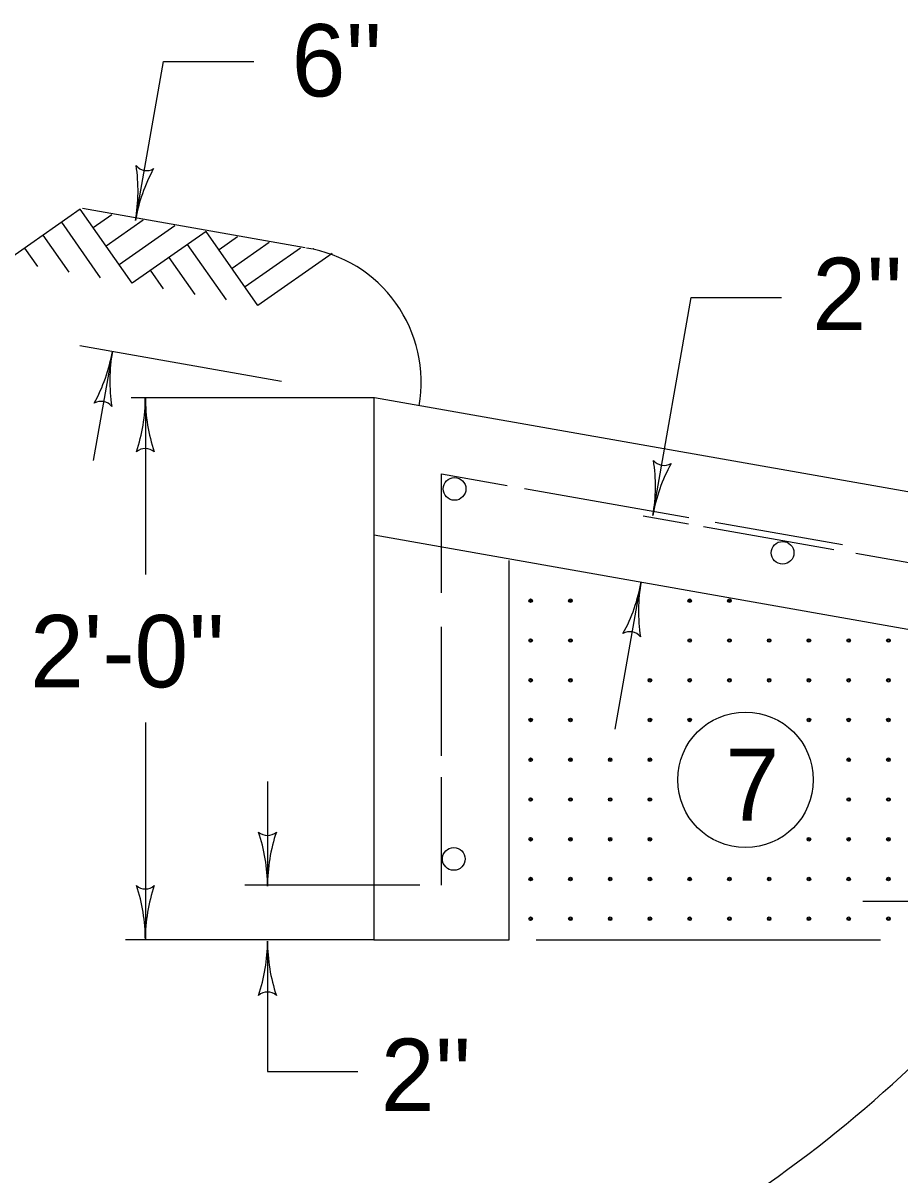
# Model space of a CAD drawing. Extents: x 999 to 1036.9, y 999.3 to 1022.6.
# Drawn here: x 1018.151 to 1020.577, y 1010.112 to 1013.299 of the extents above; entities that cross this region are included whole.
import ezdxf

# ---------------------------------------------------------------- set-up
doc = ezdxf.new("R2010")
doc.units = 0
doc.layers.add('Level 1', color=7, linetype='Continuous')
doc.layers.add('Level 2', color=7, linetype='Continuous')

msp = doc.modelspace()

# ---------------------------------------------------------------- linework, layer by layer
at = {"layer": 'Level 1'}
for p, q in [((1018.4619, 1012.7529), (1018.5396, 1013.1929)), ((1018.5396, 1013.1929), (1018.7896, 1013.1929)), ((1018.3093, 1012.7839), (1018.1045, 1012.6405)), ((1018.4527, 1012.5792), (1018.3093, 1012.7839)), ((1018.9316, 1012.6769), (1018.3153, 1012.7856)), ((1018.3656, 1012.5945), (1018.2581, 1012.7481)), ((1018.3963, 1012.7686), (1018.3452, 1012.7328)), ((1018.4834, 1012.7533), (1018.381, 1012.6815)), ((1018.2786, 1012.6098), (1018.2069, 1012.7123)), ((1018.5704, 1012.7379), (1018.4168, 1012.6303)), ((1018.6575, 1012.7225), (1018.4527, 1012.5792)), ((1018.8009, 1012.5178), (1018.6575, 1012.7225)), ((1018.7138, 1012.5331), (1018.6063, 1012.6867)), ((1018.7446, 1012.7072), (1018.6933, 1012.6713)), ((1018.8317, 1012.6918), (1018.7293, 1012.6201)), ((1018.1916, 1012.6252), (1018.1557, 1012.6764)), ((1018.6268, 1012.5484), (1018.5552, 1012.6508)), ((1018.9187, 1012.6765), (1018.7651, 1012.5689)), ((1019.0058, 1012.6612), (1018.8009, 1012.5178)), ((1018.5398, 1012.5638), (1018.5039, 1012.615)), ((1019.8934, 1011.9369), (1019.9996, 1012.5393)), ((1019.9996, 1012.5393), (1020.2496, 1012.5393)), ((1018.8664, 1012.3077), (1018.3082, 1012.4062)), ((1018.398, 1012.3903), (1018.3448, 1012.0888)), ((1019.1236, 1012.2623), (1018.4497, 1012.2623)), ((1018.4893, 1012.2627), (1018.4893, 1011.7734)), ((1019.1213, 1012.2627), (1019.1213, 1010.7627)), ((1020.5985, 1012.0023), (1019.1236, 1012.2623)), ((1020.5989, 1011.6213), (1019.1225, 1011.8817)), ((1019.4963, 1010.7627), (1019.4963, 1011.8123)), ((1019.7892, 1011.3454), (1019.861, 1011.7531)), ((1018.4893, 1011.3635), (1018.4893, 1010.7627)), ((1018.8272, 1011.2003), (1018.8272, 1010.9108)), ((1019.2483, 1010.9136), (1018.7643, 1010.9136)), ((1020.974, 1010.8684), (1020.474, 1010.8684)), ((1019.1213, 1010.7627), (1018.4341, 1010.7627)), ((1018.8272, 1010.7588), (1018.8272, 1010.3986)), ((1019.1213, 1010.7627), (1019.4963, 1010.7627)), ((1019.5703, 1010.7627), (1020.5231, 1010.7627)), ((1018.8272, 1010.3986), (1019.0772, 1010.3986))]:
    msp.add_line(p, q, dxfattribs=at)
for centre, radius in [((1019.5553, 1011.7008), 0.005), ((1019.5553, 1011.7008), 0.0025), ((1019.6653, 1011.7008), 0.005), ((1019.6653, 1011.7008), 0.0025), ((1019.9953, 1011.7008), 0.005), ((1019.9953, 1011.7008), 0.0025), ((1020.1053, 1011.7008), 0.005), ((1020.1053, 1011.7008), 0.0025), ((1019.5553, 1011.5908), 0.005), ((1019.5553, 1011.5908), 0.0025), ((1019.6653, 1011.5908), 0.005), ((1019.6653, 1011.5908), 0.0025), ((1019.9953, 1011.5908), 0.005), ((1019.9953, 1011.5908), 0.0025), ((1020.1053, 1011.5908), 0.005), ((1020.1053, 1011.5908), 0.0025), ((1020.2153, 1011.5908), 0.005), ((1020.2153, 1011.5908), 0.0025), ((1020.3253, 1011.5908), 0.005), ((1020.3253, 1011.5908), 0.0025), ((1020.4353, 1011.5908), 0.005), ((1020.4353, 1011.5908), 0.0025), ((1020.5453, 1011.5908), 0.005), ((1020.5453, 1011.5908), 0.0025), ((1019.5553, 1011.4808), 0.005), ((1019.5553, 1011.4808), 0.0025), ((1019.6653, 1011.4808), 0.005), ((1019.6653, 1011.4808), 0.0025), ((1019.8853, 1011.4808), 0.005), ((1019.8853, 1011.4808), 0.0025), ((1019.9953, 1011.4808), 0.005), ((1019.9953, 1011.4808), 0.0025), ((1020.1053, 1011.4808), 0.005), ((1020.1053, 1011.4808), 0.0025), ((1020.2153, 1011.4808), 0.005), ((1020.2153, 1011.4808), 0.0025), ((1020.3253, 1011.4808), 0.005), ((1020.3253, 1011.4808), 0.0025), ((1020.4353, 1011.4808), 0.005), ((1020.4353, 1011.4808), 0.0025), ((1020.5453, 1011.4808), 0.005), ((1020.5453, 1011.4808), 0.0025), ((1019.5553, 1011.3708), 0.005), ((1019.5553, 1011.3708), 0.0025), ((1019.6653, 1011.3708), 0.005), ((1019.6653, 1011.3708), 0.0025), ((1019.8853, 1011.3708), 0.005), ((1019.8853, 1011.3708), 0.0025), ((1020.1497, 1011.2053), 0.1875), ((1019.9953, 1011.3708), 0.005), ((1019.9953, 1011.3708), 0.0025), ((1020.3253, 1011.3708), 0.005), ((1020.3253, 1011.3708), 0.0025), ((1020.4353, 1011.3708), 0.005), ((1020.4353, 1011.3708), 0.0025), ((1020.5453, 1011.3708), 0.005), ((1020.5453, 1011.3708), 0.0025), ((1019.5553, 1011.2608), 0.005), ((1019.5553, 1011.2608), 0.0025), ((1019.6653, 1011.2608), 0.005), ((1019.6653, 1011.2608), 0.0025), ((1019.7753, 1011.2608), 0.005), ((1019.7753, 1011.2608), 0.0025), ((1019.8853, 1011.2608), 0.005), ((1019.8853, 1011.2608), 0.0025), ((1020.4353, 1011.2608), 0.005), ((1020.4353, 1011.2608), 0.0025), ((1020.5453, 1011.2608), 0.005), ((1020.5453, 1011.2608), 0.0025), ((1019.5553, 1011.1508), 0.005), ((1019.5553, 1011.1508), 0.0025), ((1019.6653, 1011.1508), 0.005), ((1019.6653, 1011.1508), 0.0025), ((1019.7753, 1011.1508), 0.005), ((1019.7753, 1011.1508), 0.0025), ((1019.8853, 1011.1508), 0.005), ((1019.8853, 1011.1508), 0.0025), ((1020.4353, 1011.1508), 0.005), ((1020.4353, 1011.1508), 0.0025), ((1020.5453, 1011.1508), 0.005), ((1020.5453, 1011.1508), 0.0025), ((1019.5553, 1011.0408), 0.005), ((1019.5553, 1011.0408), 0.0025), ((1019.6653, 1011.0408), 0.005), ((1019.6653, 1011.0408), 0.0025), ((1019.7753, 1011.0408), 0.005), ((1019.7753, 1011.0408), 0.0025), ((1019.8853, 1011.0408), 0.005), ((1019.8853, 1011.0408), 0.0025), ((1020.3253, 1011.0408), 0.005), ((1020.3253, 1011.0408), 0.0025), ((1020.4353, 1011.0408), 0.005), ((1020.4353, 1011.0408), 0.0025), ((1020.5453, 1011.0408), 0.005), ((1020.5453, 1011.0408), 0.0025), ((1019.5553, 1010.9308), 0.005), ((1019.5553, 1010.9308), 0.0025), ((1019.6653, 1010.9308), 0.005), ((1019.6653, 1010.9308), 0.0025), ((1019.7753, 1010.9308), 0.005), ((1019.7753, 1010.9308), 0.0025), ((1019.8853, 1010.9308), 0.005), ((1019.8853, 1010.9308), 0.0025), ((1019.9953, 1010.9308), 0.005), ((1019.9953, 1010.9308), 0.0025), ((1020.1053, 1010.9308), 0.005), ((1020.1053, 1010.9308), 0.0025), ((1020.2153, 1010.9308), 0.005), ((1020.2153, 1010.9308), 0.0025), ((1020.3253, 1010.9308), 0.005), ((1020.3253, 1010.9308), 0.0025), ((1020.4353, 1010.9308), 0.005), ((1020.4353, 1010.9308), 0.0025), ((1020.5453, 1010.9308), 0.005), ((1020.5453, 1010.9308), 0.0025), ((1019.5553, 1010.8208), 0.005), ((1019.5553, 1010.8208), 0.0025), ((1019.6653, 1010.8208), 0.005), ((1019.6653, 1010.8208), 0.0025), ((1019.7753, 1010.8208), 0.005), ((1019.7753, 1010.8208), 0.0025), ((1019.8853, 1010.8208), 0.005), ((1019.8853, 1010.8208), 0.0025), ((1019.9953, 1010.8208), 0.005), ((1019.9953, 1010.8208), 0.0025), ((1020.1053, 1010.8208), 0.005), ((1020.1053, 1010.8208), 0.0025), ((1020.2153, 1010.8208), 0.005), ((1020.2153, 1010.8208), 0.0025), ((1020.3253, 1010.8208), 0.005), ((1020.3253, 1010.8208), 0.0025), ((1020.4353, 1010.8208), 0.005), ((1020.4353, 1010.8208), 0.0025), ((1020.5453, 1010.8208), 0.005), ((1020.5453, 1010.8208), 0.0025)]:
    msp.add_circle(centre, radius, dxfattribs=at)
for centre, radius, start, end in [((1018.0003, 1012.8344), 0.4688, 349.9895, 8.6583), ((1018.493, 1012.9284), 0.0375, 218.7641, 300.8808), ((1018.9235, 1012.6714), 0.4688, 151.3367, 169.9834), ((1018.0003, 1012.8344), 0.4688, 349.9773, 349.9895), ((1018.8774, 1012.3058), 0.375, 349.9439, 81.1703), ((1018.8837, 1012.3065), 0.375, 78.9387, 79.1264), ((1017.9364, 1012.4718), 0.4687, 331.3434, 349.9901), ((1018.8596, 1012.3089), 0.4687, 169.9962, 188.665), ((1018.8596, 1012.3089), 0.4687, 169.984, 169.9962), ((1018.367, 1012.2148), 0.0375, 38.7708, 120.8875), ((1018.0205, 1012.2627), 0.4687, 341.3472, 359.9939), ((1018.0205, 1012.2627), 0.4687, 341.3472, 359.9939), ((1018.958, 1012.2627), 0.4687, 179.9878, 180), ((1018.958, 1012.2627), 0.4687, 179.9878, 180), ((1018.958, 1012.2627), 0.4687, 180, 198.6688), ((1018.958, 1012.2627), 0.4687, 180, 198.6688), ((1018.4892, 1012.0844), 0.0375, 48.7746, 130.8913), ((1018.4892, 1012.0844), 0.0375, 48.7746, 130.8913), ((1019.4318, 1012.0183), 0.4688, 350.0038, 8.6726), ((1020.3551, 1011.8555), 0.4688, 151.3509, 169.9977), ((1019.9244, 1012.1125), 0.0375, 218.7784, 300.8951), ((1019.4318, 1012.0183), 0.4688, 349.9916, 350.0038), ((1019.3994, 1011.8344), 0.4688, 331.3539, 350.0006), ((1019.3994, 1011.8344), 0.4688, 331.3539, 350.0006), ((1020.3226, 1011.6717), 0.4688, 170.0067, 188.6755), ((1020.3226, 1011.6717), 0.4688, 170.0067, 188.6755), ((1020.3226, 1011.6717), 0.4688, 169.9945, 170.0067), ((1020.3226, 1011.6717), 0.4688, 169.9945, 170.0067), ((1019.83, 1011.5775), 0.0375, 38.7813, 120.898), ((1019.83, 1011.5775), 0.0375, 38.7813, 120.898), ((1018.8272, 1011.0891), 0.0375, 228.7746, 310.8913), ((1018.3584, 1010.9108), 0.4688, 0, 18.6688), ((1019.2959, 1010.9108), 0.4688, 161.3472, 179.9939), ((1018.4893, 1010.9409), 0.0375, 228.7746, 310.8913), ((1018.0205, 1010.7627), 0.4688, 0, 18.6688), ((1018.958, 1010.7627), 0.4688, 161.3472, 179.9939), ((1018.3584, 1010.9108), 0.4688, 359.9878, 0), ((1018.0205, 1010.7627), 0.4688, 359.9878, 0), ((1018.3584, 1010.7588), 0.4688, 341.3472, 359.9939), ((1019.2959, 1010.7588), 0.4688, 179.9878, 180), ((1019.2959, 1010.7588), 0.4688, 180, 198.6688), ((1018.2629, 1012.881), 3.4054, 302.63, 320.8953), ((1018.8271, 1010.5806), 0.0375, 48.7746, 130.8913)]:
    msp.add_arc(centre, radius, start, end, dxfattribs=at)
at = {"layer": 'Level 2'}
for p, q in [((1019.3088, 1011.7223), (1019.3088, 1012.0518)), ((1019.3088, 1012.0518), (1019.4907, 1012.0198)), ((1019.5383, 1012.0113), (1019.9926, 1011.9313)), ((1019.8667, 1011.9358), (1019.9921, 1011.9138)), ((1020.0659, 1011.9183), (1020.4178, 1011.8563)), ((1020.0338, 1011.9064), (1020.3944, 1011.8428)), ((1020.4546, 1011.8323), (1020.9694, 1011.7414)), ((1019.3088, 1011.2718), (1019.3088, 1011.6288)), ((1019.3088, 1010.9136), (1019.3088, 1011.2123))]:
    msp.add_line(p, q, dxfattribs=at)
for centre in [(1019.3449, 1012.0101), (1020.2525, 1011.8335), (1019.3425, 1010.9863)]:
    msp.add_circle(centre, 0.0313, dxfattribs=at)

# ---------------------------------------------------------------- texts
at = {"layer": 'Level 1'}
for s, p in [("6''", (1018.8941, 1013.0961)), ("2''", (1020.3346, 1012.4497)), ("2'-0''", (1018.1703, 1011.4613)), ('7', (1020.0942, 1011.0919)), ("2''", (1019.1408, 1010.2893))]:
    msp.add_text(s, height=0.2, dxfattribs=at).set_placement(p)

doc.saveas('drawing.dxf')
